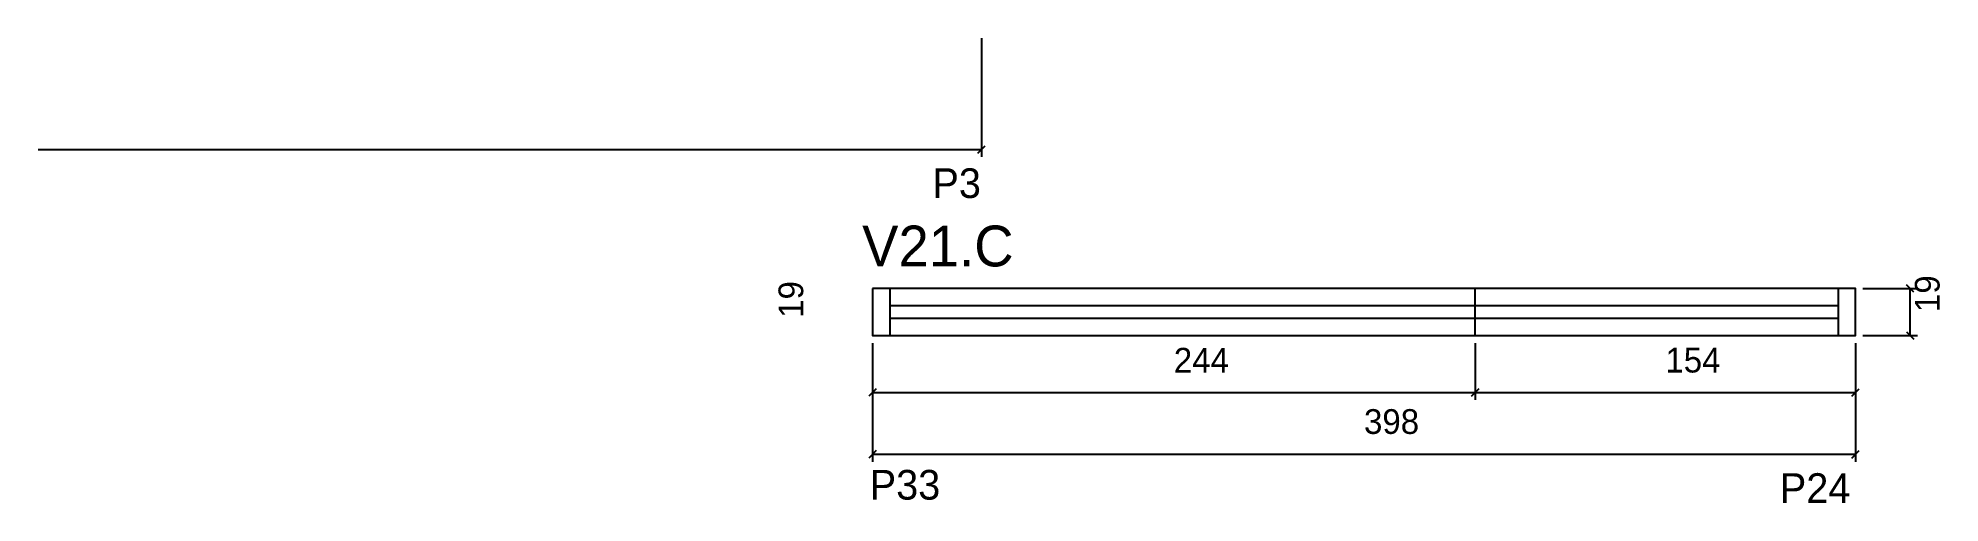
# Model space of a CAD drawing. Header units: metres. Extents: x 3952 to 4722, y -769 to -582.
import ezdxf

# ---------------------------------------------------------------- set-up
doc = ezdxf.new("R2010")
doc.units = ezdxf.units.M
for name, color, linetype in [('5', 7, 'Continuous'), ('COTA', 7, 'Continuous'), ('NOMENCLATURA', 7, 'Continuous'), ('Painéis', 7, 'Continuous'), ('SARR_2.2x7', 7, 'Continuous')]:
    doc.layers.add(name, color=color, linetype=linetype)

msp = doc.modelspace()

# ---------------------------------------------------------------- linework, layer by layer
at = {"layer": 'COTA', "color": 4, "lineweight": 25}
for p, q in [((4333.98, -581.58), (4333.98, -629.57)), ((3951.98, -626.57), (4333.98, -626.57)), ((4690.8, -682.85), (4712.92, -682.85)), ((4709.92, -701.85), (4709.92, -682.85)), ((4289.8, -704.85), (4289.8, -752.85)), ((4687.8, -704.85), (4687.8, -752.85)), ((4690.8, -701.85), (4712.92, -701.85)), ((4289.8, -749.85), (4687.8, -749.85))]:
    msp.add_line(p, q, dxfattribs=at)
at = {"layer": 'COTA', "color": 0, "lineweight": 25}
for p, q in [((4332.48, -628.07), (4335.48, -625.07)), ((4711.42, -684.35), (4708.42, -681.35)), ((4708.42, -700.35), (4711.42, -703.35)), ((4291.3, -748.35), (4288.3, -751.35)), ((4686.3, -751.35), (4689.3, -748.35))]:
    msp.add_line(p, q, dxfattribs=at)
at = {"layer": 'Painéis', "color": 200, "lineweight": 25}
msp.add_line((4533.8, -701.85), (4533.8, -682.85), dxfattribs=at)
at = {"layer": 'Painéis', "color": 4, "lineweight": 25}
for p, q in [((4289.8, -704.85), (4289.8, -727.89)), ((4533.8, -704.85), (4533.8, -727.89)), ((4533.8, -704.85), (4533.8, -727.89)), ((4687.8, -704.85), (4687.8, -727.89)), ((4289.8, -724.89), (4533.8, -724.89)), ((4533.8, -724.89), (4687.8, -724.89))]:
    msp.add_line(p, q, dxfattribs=at)
at = {"layer": 'Painéis', "color": 0, "lineweight": 25}
for p, q in [((4291.3, -723.39), (4288.3, -726.39)), ((4532.3, -726.39), (4535.3, -723.39)), ((4535.3, -723.39), (4532.3, -726.39)), ((4686.3, -726.39), (4689.3, -723.39))]:
    msp.add_line(p, q, dxfattribs=at)
at = {"layer": 'Painéis', "color": 200, "lineweight": 25}
msp.add_lwpolyline([(4289.8, -682.85), (4289.8, -701.85), (4687.8, -701.85), (4687.8, -682.85), (4289.8, -682.85)], dxfattribs=at)
at = {"layer": 'SARR_2.2x7', "color": 40, "lineweight": 25}
for p, q in [((4296.8, -682.85), (4296.8, -701.85)), ((4680.8, -682.85), (4680.8, -701.85)), ((4533.8, -689.85), (4296.8, -689.85)), ((4680.8, -689.85), (4533.8, -689.85)), ((4296.8, -694.85), (4533.8, -694.85)), ((4533.8, -694.85), (4680.8, -694.85))]:
    msp.add_line(p, q, dxfattribs=at)

# ---------------------------------------------------------------- texts
at = {"layer": '5', "color": 5, "lineweight": 25}
for s, p in [('P3', (4314.08, -646.22)), ('P33', (4288.69, -768.16)), ('P24', (4657.16, -769.5))]:
    msp.add_text(s, height=12, rotation=359.99996, dxfattribs=at).set_placement(p)
at = {"layer": 'COTA', "color": 240, "lineweight": 25}
for p in [(4261.76, -694.69), (4721.83, -692.35)]:
    msp.add_text('19', height=10, rotation=90, dxfattribs=at).set_placement(p)
msp.add_text('398', height=10, dxfattribs=at).set_placement((4488.8, -741.6))
at = {"layer": 'NOMENCLATURA', "color": 7, "lineweight": 25}
msp.add_text('V21.C', height=16.5, dxfattribs=at).set_placement((4285.61, -673.88))
at = {"layer": 'Painéis', "color": 240, "lineweight": 25}
for s, p in [('244', (4411.8, -716.81)), ('154', (4610.8, -716.78))]:
    msp.add_text(s, height=10, dxfattribs=at).set_placement(p)

doc.saveas('drawing.dxf')
